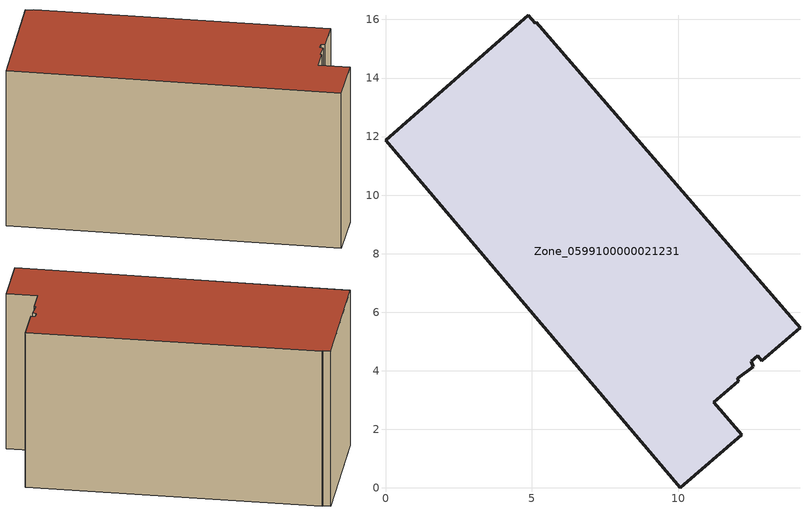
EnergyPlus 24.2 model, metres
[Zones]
Zone_0599100000021231
 floor ground (C_G): 12.04,3.64 11.22,2.92 12.17,1.82 10.06,0 0,11.88 4.88,16.15 5.12,15.87 5.16,15.9 14.16,5.47 12.86,4.35 12.72,4.51 12.5,4.32 12.56,4.13 12.03,3.75 z0
 wall outside (C_F): 10.06,0 12.17,1.82 11.22,2.92 12.04,3.64 12.03,3.75 12.56,4.13 12.5,4.32 12.72,4.51 12.86,4.35 14.16,5.47 5.16,15.9 5.12,15.87 4.88,16.15 0,11.88 10.06,0 z0:7.9
 roof outside (C_R): 11.22,2.92 12.04,3.64 12.03,3.75 12.56,4.13 12.5,4.32 12.72,4.51 12.86,4.35 14.16,5.47 5.16,15.9 5.12,15.87 4.88,16.15 0,11.88 10.06,0 12.17,1.82 z7.9
[BUILDING]
Pand.0599100000021231: North Axis=0; Terrain=City; Loads Convergence Tolerance Value=0.04; Temperature Convergence Tolerance Value=0.4; Solar Distribution=FullExterior; Maximum Number of Warmup Days=25; Minimum Number of Warmup Days=1
[Site:Location]
Rotterdam.The.Hague.AP_ZH_NLD Design_Conditions: Latitude=51.96; Longitude=4.45; Time Zone=1; Elevation=-4.5
[SITE:GROUNDTEMPERATURE:BUILDINGSURFACE]
18, 18, 18, 18, 18, 18, 18, 18, 18, 18, 18, 18
[MATERIAL] Thermal Absorptance=0.9; Solar Absorptance=0.7; Visible Absorptance=0.7
Name | Roughness | Thickness | Conductivity | Density | Specific Heat
G.TC.1946 | MediumSmooth | 0.15 | 1 | 540 | 1210
F.TC.1946 | Rough | 0.3 | 0.857143 | 1920 | 840
R.TC.1946 | MediumRough | 0.2 | 0.909091 | 1500 | 1000
[CONSTRUCTION]
C_G: G.TC.1946
C_F: F.TC.1946
C_R: R.TC.1946
[ZONE]
Zone_0599100000021231: Type=1; Multiplier=1; Ceiling Height=Autocalculate; Volume=Autocalculate; Floor Area=autocalculate; Part of Total Floor Area=Yes
[ZONEINFILTRATION:DESIGNFLOWRATE]
Infil_Zone_0599100000021231: Zone or ZoneList or Space or SpaceList=Zone_0599100000021231; Schedule=AlwaysOn; Design Flow Rate Calculation Method=Flow/Area; Flow Rate per Floor Area=0.003; Constant Term Coefficient=1; Temperature Term Coefficient=0; Velocity Term Coefficient=0; Velocity Squared Term Coefficient=0
[HVACTEMPLATE:ZONE:IDEALLOADSAIRSYSTEM]
Zone_0599100000021231: Maximum Heating Supply Air Temperature=50; Minimum Cooling Supply Air Temperature=13; Maximum Heating Supply Air Humidity Ratio=0.0156; Minimum Cooling Supply Air Humidity Ratio=0.0077; Heating Limit=NoLimit; Cooling Limit=NoLimit; Dehumidification Control Type=ConstantSensibleHeatRatio; Cooling Sensible Heat Ratio=0.7; Dehumidification Setpoint=60; Humidification Control Type=None; Humidification Setpoint=30; Outdoor Air Method=None; Outdoor Air Flow Rate per Person=0.00944; Outdoor Air Flow Rate per Zone Floor Area=0; Outdoor Air Flow Rate per Zone=0; Demand Controlled Ventilation Type=None; Outdoor Air Economizer Type=NoEconomizer; Heat Recovery Type=None; Sensible Heat Recovery Effectiveness=0.7; Latent Heat Recovery Effectiveness=0.65
[ZONECONTROL:THERMOSTAT]
ThermostatControl_Zone_0599100000021231: Zone or ZoneList=Zone_0599100000021231; Control Type Schedule=DualSetpointControlType; Control 1=Thermostat_Zone_0599100000021231; Temperature Difference Between Cutout And Setpoint=0
[THERMOSTATSETPOINT:DUALSETPOINT]
Thermostat_Zone_0599100000021231: Heating Setpoint Temperature Schedule=HeatingSetpoint_Zone_0599100000021231; Cooling Setpoint Temperature Schedule=CoolingSetpoint_Zone_0599100000021231
[SCHEDULE:COMPACT]
HeatingSetpoint_Zone_0599100000021231: Through: 12/31, For: AllDays, Until: 24:00, 21
CoolingSetpoint_Zone_0599100000021231: Through: 12/31, For: AllDays, Until: 24:00, 24
DualSetpointControlType: Through: 12/31, For: AllDays, Until: 24:00, 4
AlwaysOn: Through: 12/31, For: AllDays, Until: 24:00, 1
